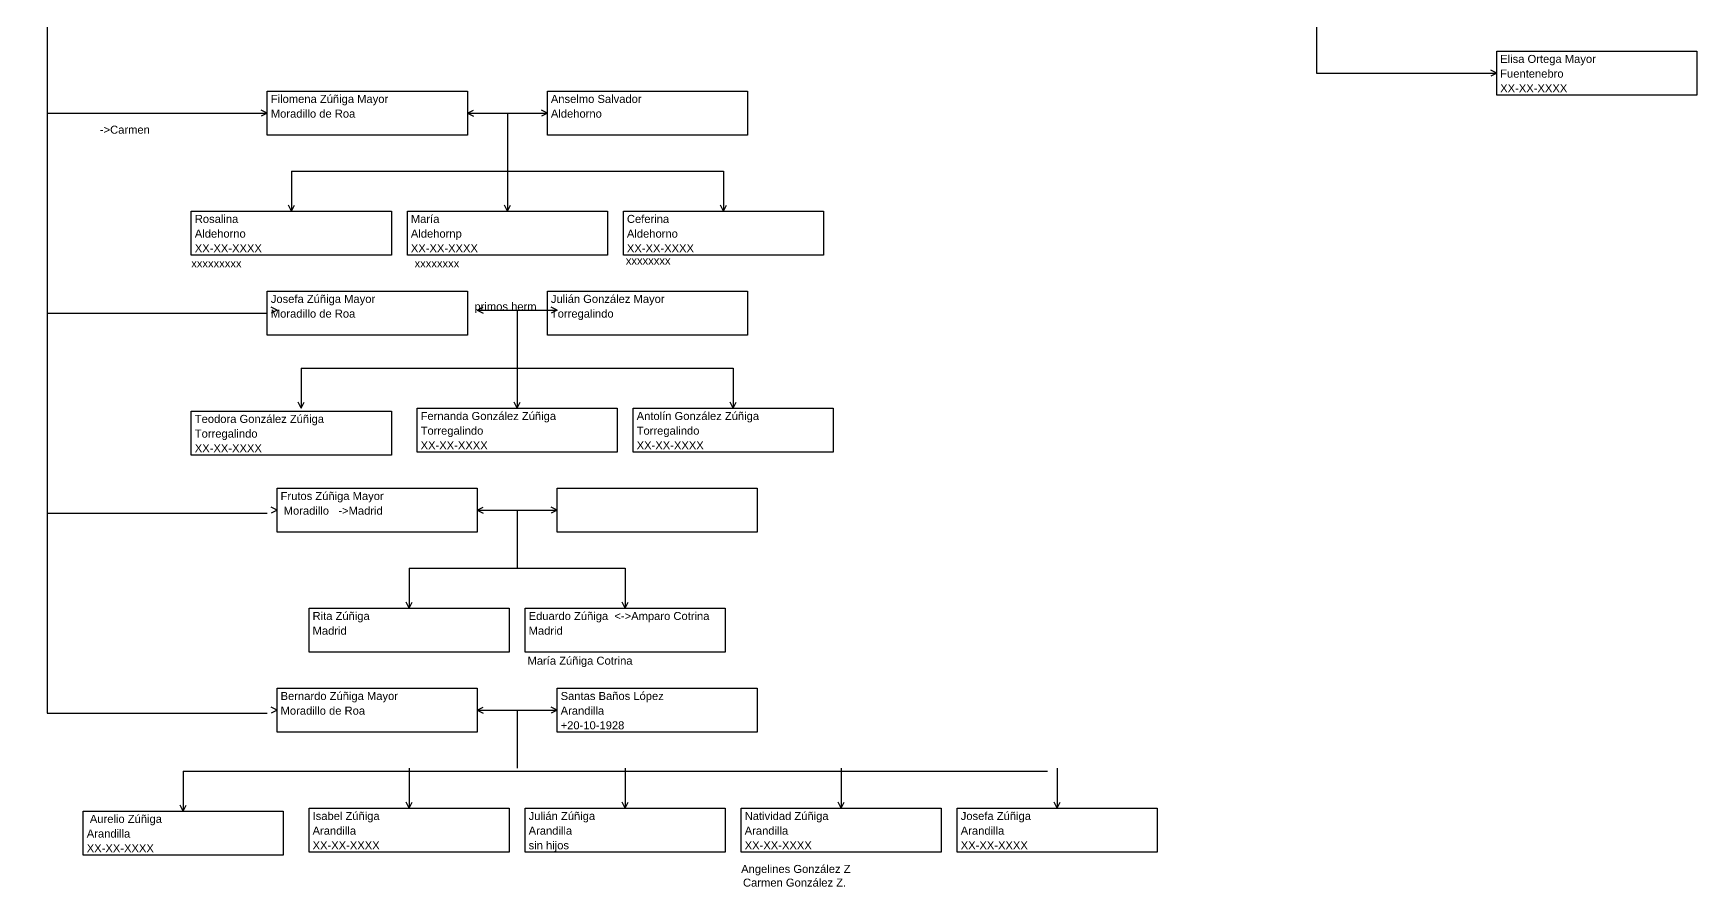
# Model space of a CAD drawing. Header units: millimetres. Extents: x -16844 to 23151, y -8543 to 4892.
# Drawn here: x 4683.7 to 5099.5, y -154.4 to 59 of the extents above; entities that cross this region are included whole.
import ezdxf

# ---------------------------------------------------------------- set-up
doc = ezdxf.new("R2010")
doc.units = ezdxf.units.MM
doc.styles.add('Arial', font='arial.ttf', dxfattribs={"height": 0.01})

# ---------------------------------------------------------------- blocks, each defined once
blk = doc.blocks.new('Casilla individual')
at = {"color": 0}
blk.add_lwpolyline([(0, 11), (50, 11), (50, 0), (0, 0)], close=True, dxfattribs=at)
at = {"color": 0, "style": 'Arial'}
for tag, p in [('NOMBRE', (0.88, 8.08)), ('LUGAR_NACIMIENTO', (0.88, 4.42)), ('FECHA', (0.88, 0.75))]:
    blk.add_attdef(tag, p, '', height=2, dxfattribs=at)
blk = doc.blocks.new('Flecha')
for q in [(1.5, 0.75), (1.5, -0.75)]:
    blk.add_line((0, 0), q)
blk = doc.blocks.new('Hermanos')
at = {"style": 'Arial'}
blk.add_attdef('NOMBRE', (0, 0), '', height=2, dxfattribs=at)

msp = doc.modelspace()

# ---------------------------------------------------------------- linework, layer by layer
at = {"color": 6}
msp.add_line((4687.25, 314.5), (4687.25, -111), dxfattribs=at)
at = {"color": 135}
msp.add_line((5004.51, 314.5), (5004.51, 49), dxfattribs=at)
for p, q in [((4748.25, 24.5), (4856.25, 24.5)), ((4750.68, -24.77), (4858.68, -24.77)), ((4777.68, -74.77), (4831.68, -74.77)), ((4721.25, -125.5), (4937.25, -125.5))]:
    msp.add_line(p, q)
msp.add_lwpolyline([(5004.51, 49), (5049.51, 49)], dxfattribs=at)
at = {"color": 6}
for points in [[(4687.25, 39), (4742.25, 39)], [(4687.25, -11), (4742.25, -11)], [(4687.25, -61), (4742.25, -61)], [(4687.25, -111), (4742.25, -111)]]:
    msp.add_lwpolyline(points, dxfattribs=at)
for points in [[(4792.25, 39), (4812.25, 39)], [(4802.25, 39), (4802.25, 24.5)], [(4802.25, 39), (4802.25, 24.5)], [(4748.25, 24.5), (4748.25, 14.5)], [(4802.25, 24.5), (4802.25, 14.5)], [(4856.25, 24.5), (4856.25, 14.5)], [(4794.68, -10.27), (4814.68, -10.27)], [(4804.68, -10.27), (4804.68, -24.77)], [(4804.68, -10.27), (4804.68, -24.77)], [(4750.68, -24.77), (4750.68, -34.77)], [(4804.68, -24.77), (4804.68, -34.77)], [(4858.68, -24.77), (4858.68, -34.77)], [(4794.68, -60.27), (4814.68, -60.27)], [(4804.68, -60.27), (4804.68, -74.77)], [(4804.68, -60.27), (4804.68, -74.77)], [(4777.68, -74.77), (4777.68, -84.77)], [(4831.68, -74.77), (4831.68, -84.77)], [(4794.68, -110.27), (4814.68, -110.27)], [(4804.68, -110.27), (4804.68, -124.77)], [(4721.25, -125.5), (4721.25, -135.5)], [(4777.68, -124.77), (4777.68, -134.77)], [(4831.68, -124.77), (4831.68, -134.77)], [(4885.68, -124.77), (4885.68, -134.77)], [(4939.68, -124.77), (4939.68, -134.77)]]:
    msp.add_lwpolyline(points)

# ---------------------------------------------------------------- block references
ref = msp.add_blockref('Casilla individual', (5049.51, 43.5))
ref.add_attrib('FECHA', 'XX-XX-XXXX', (5050.39, 44.25), dxfattribs={"height": 2, "style": 'Arial'})
ref.add_attrib('LUGAR_NACIMIENTO', 'Fuentenebro', (5050.39, 47.91), dxfattribs={"height": 2, "style": 'Arial'})
ref.add_attrib('NOMBRE', 'Elisa Ortega Mayor', (5050.39, 51.58), dxfattribs={"height": 2, "style": 'Arial'})
for p, rotation in [((5049.51, 49), 180), ((4742.25, 39), 180), ((4812.25, 39), 180), ((4748.25, 14.5), 89.99999999999999), ((4802.25, 14.5), 89.99999999999999), ((4856.25, 14.5), 89.99999999999999), ((4744.68, -10.27), 180), ((4814.68, -10.27), 180), ((4750.68, -34.77), 89.99999999999999), ((4804.68, -34.77), 89.99999999999999), ((4858.68, -34.77), 89.99999999999999), ((4814.68, -60.27), 180), ((4777.68, -84.77), 89.99999999999999), ((4831.68, -84.77), 89.99999999999999), ((4744.68, -110.27), 180), ((4814.68, -110.27), 180), ((4721.25, -135.5), 89.99999999999999), ((4777.68, -134.77), 89.99999999999999), ((4831.68, -134.77), 89.99999999999999), ((4885.68, -134.77), 89.99999999999999), ((4939.68, -134.77), 89.99999999999999)]:
    msp.add_blockref('Flecha', p, dxfattribs=dict(rotation=rotation))
ref = msp.add_blockref('Casilla individual', (4742.25, 33.5), dxfattribs=at)
ref.add_attrib('LUGAR_NACIMIENTO', 'Moradillo de Roa', (4743.12, 37.91), dxfattribs={"height": 2, "style": 'Arial'})
ref.add_attrib('NOMBRE', 'Filomena Zúñiga Mayor', (4743.12, 41.58), dxfattribs={"height": 2, "style": 'Arial'})
ref = msp.add_blockref('Casilla individual', (4812.25, 33.5))
ref.add_attrib('LUGAR_NACIMIENTO', 'Aldehorno', (4813.12, 37.91), dxfattribs={"height": 2, "style": 'Arial'})
ref.add_attrib('NOMBRE', 'Anselmo Salvador', (4813.12, 41.58), dxfattribs={"height": 2, "style": 'Arial'})
for name, p in [('Flecha', (4792.25, 39)), ('Flecha', (4794.68, -10.27)), ('Casilla individual', (4814.68, -65.77)), ('Flecha', (4794.68, -60.27)), ('Flecha', (4794.68, -110.27))]:
    msp.add_blockref(name, p)
for p, values in [((4578.38, 33.89), {'NOMBRE': 'Arturo <->                                                                                                                                             ->Carmen'}), ((4723.23, 0.46), {'NOMBRE': 'xxxxxxxxx'}), ((4779.05, 0.46), {'NOMBRE': 'xxxxxxxx'}), ((4831.85, 1.16), {'NOMBRE': 'xxxxxxxx'}), ((4807.28, -98.86), {'NOMBRE': 'María Zúñiga Cotrina'}), ((4860.68, -150.93), {'NOMBRE': 'Angelines González Z'}), ((4861.14, -154.35), {'NOMBRE': 'Carmen González Z.'})]:
    msp.add_blockref('Hermanos', p).add_auto_attribs(values)
ref = msp.add_blockref('Casilla individual', (4723.25, 3.5))
ref.add_attrib('FECHA', 'XX-XX-XXXX', (4724.12, 4.25), dxfattribs={"height": 2, "style": 'Arial'})
ref.add_attrib('LUGAR_NACIMIENTO', 'Aldehorno', (4724.12, 7.91), dxfattribs={"height": 2, "style": 'Arial'})
ref.add_attrib('NOMBRE', 'Rosalina', (4724.12, 11.58), dxfattribs={"height": 2, "style": 'Arial'})
ref = msp.add_blockref('Casilla individual', (4777.25, 3.5))
ref.add_attrib('FECHA', 'XX-XX-XXXX', (4778.12, 4.25), dxfattribs={"height": 2, "style": 'Arial'})
ref.add_attrib('LUGAR_NACIMIENTO', 'Aldehornp', (4778.12, 7.91), dxfattribs={"height": 2, "style": 'Arial'})
ref.add_attrib('NOMBRE', 'María', (4778.12, 11.58), dxfattribs={"height": 2, "style": 'Arial'})
ref = msp.add_blockref('Casilla individual', (4831.25, 3.5))
ref.add_attrib('FECHA', 'XX-XX-XXXX', (4832.12, 4.25), dxfattribs={"height": 2, "style": 'Arial'})
ref.add_attrib('LUGAR_NACIMIENTO', 'Aldehorno', (4832.12, 7.91), dxfattribs={"height": 2, "style": 'Arial'})
ref.add_attrib('NOMBRE', 'Ceferina', (4832.12, 11.58), dxfattribs={"height": 2, "style": 'Arial'})
ref = msp.add_blockref('Casilla individual', (4742.25, -16.5), dxfattribs=at)
ref.add_attrib('LUGAR_NACIMIENTO', 'Moradillo de Roa', (4743.12, -12.09), dxfattribs={"height": 2, "style": 'Arial'})
ref.add_attrib('NOMBRE', 'Josefa Zúñiga Mayor', (4743.12, -8.42), dxfattribs={"height": 2, "style": 'Arial'})
ref = msp.add_blockref('Hermanos', (4792.47, -10.31))
ref.add_attrib('NOMBRE', '  primos herm', (4792.47, -10.31), dxfattribs={"color": 6, "height": 2, "style": 'Arial'})
ref = msp.add_blockref('Casilla individual', (4812.25, -16.5))
ref.add_attrib('LUGAR_NACIMIENTO', 'Torregalindo', (4813.12, -12.09), dxfattribs={"height": 2, "style": 'Arial'})
ref.add_attrib('NOMBRE', 'Julián González Mayor', (4813.12, -8.42), dxfattribs={"height": 2, "style": 'Arial'})
ref = msp.add_blockref('Casilla individual', (4723.25, -46.5))
ref.add_attrib('FECHA', 'XX-XX-XXXX', (4724.12, -45.75), dxfattribs={"height": 2, "style": 'Arial'})
ref.add_attrib('LUGAR_NACIMIENTO', 'Torregalindo', (4724.12, -42.09), dxfattribs={"height": 2, "style": 'Arial'})
ref.add_attrib('NOMBRE', 'Teodora González Zúñiga', (4724.12, -38.42), dxfattribs={"height": 2, "style": 'Arial'})
ref = msp.add_blockref('Casilla individual', (4779.68, -45.77))
ref.add_attrib('FECHA', 'XX-XX-XXXX', (4780.56, -45.02), dxfattribs={"height": 2, "style": 'Arial'})
ref.add_attrib('LUGAR_NACIMIENTO', 'Torregalindo', (4780.56, -41.36), dxfattribs={"height": 2, "style": 'Arial'})
ref.add_attrib('NOMBRE', 'Fernanda González Zúñiga', (4780.56, -37.69), dxfattribs={"height": 2, "style": 'Arial'})
ref = msp.add_blockref('Casilla individual', (4833.68, -45.77))
ref.add_attrib('FECHA', 'XX-XX-XXXX', (4834.56, -45.02), dxfattribs={"height": 2, "style": 'Arial'})
ref.add_attrib('LUGAR_NACIMIENTO', 'Torregalindo', (4834.56, -41.36), dxfattribs={"height": 2, "style": 'Arial'})
ref.add_attrib('NOMBRE', 'Antolín González Zúñiga', (4834.56, -37.69), dxfattribs={"height": 2, "style": 'Arial'})
ref = msp.add_blockref('Casilla individual', (4744.68, -65.77), dxfattribs=at)
ref.add_attrib('LUGAR_NACIMIENTO', ' Moradillo   ->Madrid', (4745.56, -61.36), dxfattribs={"height": 2, "style": 'Arial'})
ref.add_attrib('NOMBRE', 'Frutos Zúñiga Mayor', (4745.56, -57.69), dxfattribs={"height": 2, "style": 'Arial'})
at = {"color": 6, "rotation": 180}
msp.add_blockref('Flecha', (4744.68, -60.27), dxfattribs=at)
ref = msp.add_blockref('Casilla individual', (4752.68, -95.77))
ref.add_attrib('LUGAR_NACIMIENTO', 'Madrid', (4753.56, -91.36), dxfattribs={"height": 2, "style": 'Arial'})
ref.add_attrib('NOMBRE', 'Rita Zúñiga', (4753.56, -87.69), dxfattribs={"height": 2, "style": 'Arial'})
ref = msp.add_blockref('Casilla individual', (4806.68, -95.77))
ref.add_attrib('LUGAR_NACIMIENTO', 'Madrid', (4807.56, -91.36), dxfattribs={"height": 2, "style": 'Arial'})
ref.add_attrib('NOMBRE', 'Eduardo Zúñiga  <->Amparo Cotrina', (4807.56, -87.69), dxfattribs={"height": 2, "style": 'Arial'})
at = {"color": 6}
ref = msp.add_blockref('Casilla individual', (4744.68, -115.77), dxfattribs=at)
ref.add_attrib('LUGAR_NACIMIENTO', 'Moradillo de Roa', (4745.56, -111.36), dxfattribs={"height": 2, "style": 'Arial'})
ref.add_attrib('NOMBRE', 'Bernardo Zúñiga Mayor', (4745.56, -107.69), dxfattribs={"height": 2, "style": 'Arial'})
ref = msp.add_blockref('Casilla individual', (4814.68, -115.77))
ref.add_attrib('FECHA', '+20-10-1928', (4815.56, -115.02), dxfattribs={"height": 2, "style": 'Arial'})
ref.add_attrib('LUGAR_NACIMIENTO', 'Arandilla', (4815.56, -111.36), dxfattribs={"height": 2, "style": 'Arial'})
ref.add_attrib('NOMBRE', 'Santas Baños López', (4815.56, -107.69), dxfattribs={"height": 2, "style": 'Arial'})
ref = msp.add_blockref('Casilla individual', (4696.25, -146.5))
ref.add_attrib('FECHA', 'XX-XX-XXXX', (4697.12, -145.75), dxfattribs={"height": 2, "style": 'Arial'})
ref.add_attrib('LUGAR_NACIMIENTO', 'Arandilla', (4697.12, -142.09), dxfattribs={"height": 2, "style": 'Arial'})
ref.add_attrib('NOMBRE', ' Aurelio Zúñiga', (4697.12, -138.42), dxfattribs={"height": 2, "style": 'Arial'})
ref = msp.add_blockref('Casilla individual', (4752.68, -145.77))
ref.add_attrib('FECHA', 'XX-XX-XXXX', (4753.56, -145.02), dxfattribs={"height": 2, "style": 'Arial'})
ref.add_attrib('LUGAR_NACIMIENTO', 'Arandilla', (4753.56, -141.36), dxfattribs={"height": 2, "style": 'Arial'})
ref.add_attrib('NOMBRE', 'Isabel Zúñiga', (4753.56, -137.69), dxfattribs={"height": 2, "style": 'Arial'})
ref = msp.add_blockref('Casilla individual', (4806.68, -145.77))
ref.add_attrib('FECHA', 'sin hijos', (4807.56, -145.02), dxfattribs={"height": 2, "style": 'Arial'})
ref.add_attrib('LUGAR_NACIMIENTO', 'Arandilla', (4807.56, -141.36), dxfattribs={"height": 2, "style": 'Arial'})
ref.add_attrib('NOMBRE', 'Julián Zúñiga', (4807.56, -137.69), dxfattribs={"height": 2, "style": 'Arial'})
ref = msp.add_blockref('Casilla individual', (4860.68, -145.77))
ref.add_attrib('FECHA', 'XX-XX-XXXX', (4861.56, -145.02), dxfattribs={"height": 2, "style": 'Arial'})
ref.add_attrib('LUGAR_NACIMIENTO', 'Arandilla', (4861.56, -141.36), dxfattribs={"height": 2, "style": 'Arial'})
ref.add_attrib('NOMBRE', 'Natividad Zúñiga', (4861.56, -137.69), dxfattribs={"height": 2, "style": 'Arial'})
ref = msp.add_blockref('Casilla individual', (4914.68, -145.77))
ref.add_attrib('FECHA', 'XX-XX-XXXX', (4915.56, -145.02), dxfattribs={"height": 2, "style": 'Arial'})
ref.add_attrib('LUGAR_NACIMIENTO', 'Arandilla', (4915.56, -141.36), dxfattribs={"height": 2, "style": 'Arial'})
ref.add_attrib('NOMBRE', 'Josefa Zúñiga', (4915.56, -137.69), dxfattribs={"height": 2, "style": 'Arial'})

doc.saveas('drawing.dxf')
